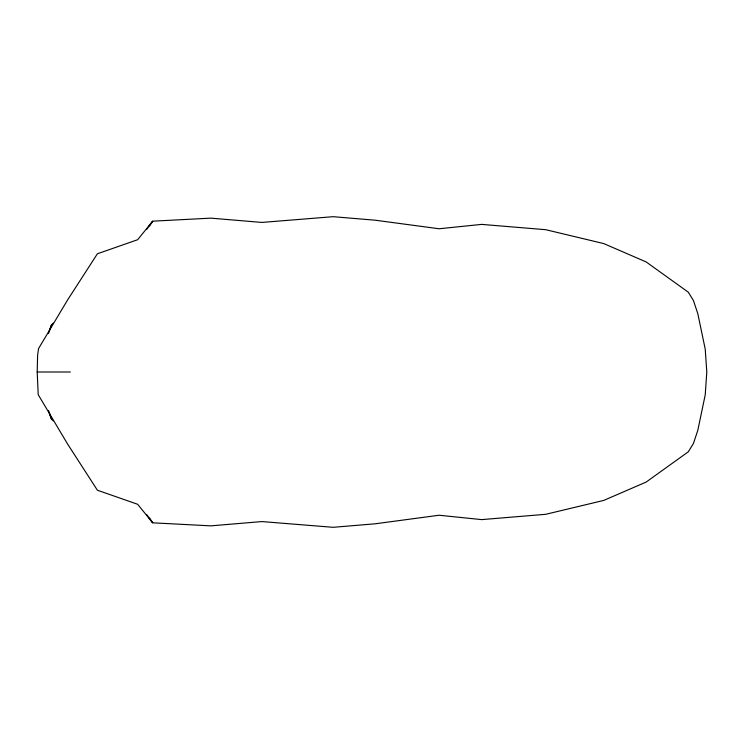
<?xml version="1.0" encoding="UTF-8"?>
<svg xmlns="http://www.w3.org/2000/svg" width="744" height="744" viewBox="0 0 744 744"><rect width="100%" height="100%" fill="white"/><g stroke="black" fill="none" stroke-linecap="round" stroke-linejoin="round"><path stroke-width="1.12" d="M37.2 372L37.6 355.427L38.558 348.555L67.462 300.176L97.39 253.778L137.631 239.726L152.697 221.182L210.85 218.141L261.869 222.428L333.154 216.69L375.125 220.196L439.062 228.761L481.684 224.39L545.743 229.701L603.728 243.576L646.155 261.935L688.284 292.187L693.399 300.437L697.788 313.568L705.228 349.15L706.8 372L705.228 394.85L697.788 430.432L693.399 443.564L688.284 451.813L646.155 482.066L603.728 500.424L545.743 514.299L481.684 519.61L439.062 515.239L375.125 523.804L333.154 527.31L261.869 521.572L210.85 525.859L152.697 522.818L137.631 504.274L97.39 490.222L67.462 443.824L38.204 394.646L37.2 372L70.382 372M49.011 331.871L51.494 324.812L53.354 323.147M48.462 333.479L51.494 324.812M146.968 229.152L148.14 227.264M149.544 225.99L152.697 221.182L148.726 226.325M49.011 412.13L51.494 419.188L53.354 420.853M148.726 517.675L152.697 522.818L149.544 518.01M146.968 514.848L148.14 516.736M48.462 410.521L51.494 419.188"/></g></svg>
